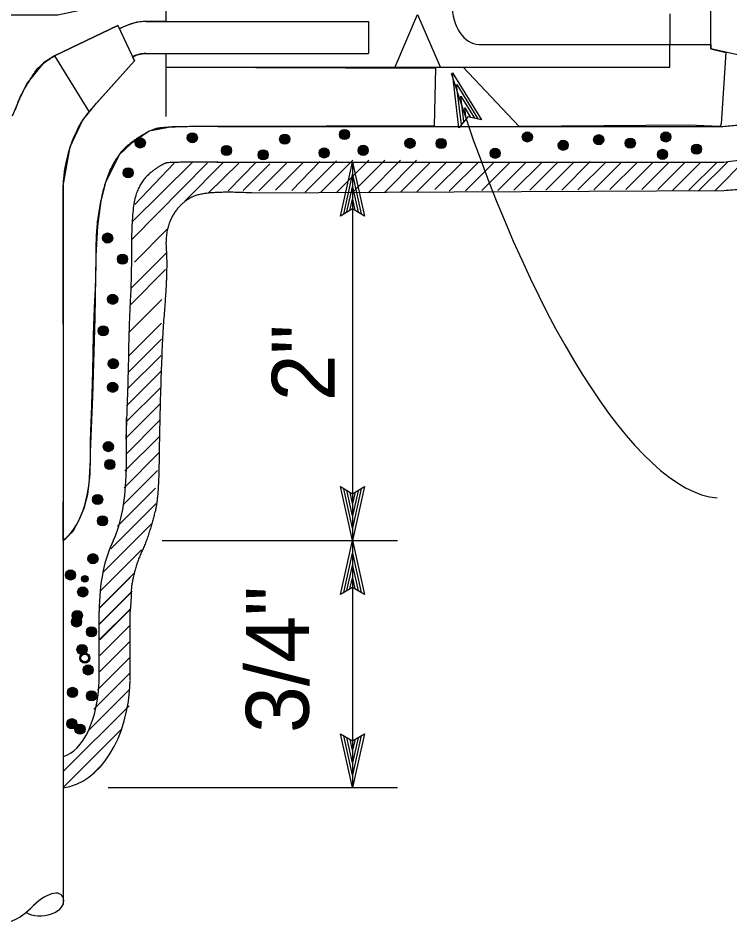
# Model space of a CAD drawing. Extents: x -893 to 867, y -474 to 712.
# Drawn here: x -391.4 to -312.3, y 136.4 to 237 of the extents above; entities that cross this region are included whole.
import ezdxf

# ---------------------------------------------------------------- set-up
doc = ezdxf.new("R2010")
doc.units = 0
for name, color, linetype in [('56 Stage 3 Anno', 7, 'Continuous'), ('57 Undefined', 7, 'Continuous'), ('59 Sndwall Anno', 7, 'Continuous'), ('60 Nongeo Data', 7, 'Continuous')]:
    doc.layers.add(name, color=color, linetype=linetype)

msp = doc.modelspace()

# ---------------------------------------------------------------- linework, layer by layer
at = {"layer": '56 Stage 3 Anno'}
for p, q in [((-342.42, 224.78), (-343.13, 230.89)), ((-343.13, 230.89), (-343.13, 230.89)), ((-343.13, 230.89), (-339.9, 225.66)), ((-342.15, 225.11), (-342.68, 229.59)), ((-342.67, 229.58), (-340.31, 225.77)), ((-341.89, 225.45), (-342.22, 228.28)), ((-342.22, 228.28), (-340.7, 225.82)), ((-341.62, 225.73), (-341.77, 226.98)), ((-341.77, 226.98), (-341.12, 225.92)), ((-341.42, 225.98), (-342.42, 224.78)), ((-339.9, 225.66), (-341.42, 225.98)), ((-339.9, 225.66), (-339.9, 225.66)), ((-342.42, 224.78), (-342.42, 224.78)), ((-355.59, 214.96), (-354.25, 220.96)), ((-354.25, 220.96), (-354.25, 178.88)), ((-354.25, 220.96), (-354.25, 220.96)), ((-354.25, 220.96), (-352.92, 214.96)), ((-355.23, 215.18), (-354.25, 219.58)), ((-354.25, 219.57), (-353.28, 215.2)), ((-354.87, 215.41), (-354.25, 218.2)), ((-354.25, 218.2), (-353.63, 215.38)), ((-354.53, 215.59), (-354.25, 216.82)), ((-354.25, 216.82), (-353.99, 215.61)), ((-354.25, 215.76), (-355.59, 214.96)), ((-352.92, 214.96), (-354.25, 215.76)), ((-355.59, 214.96), (-355.59, 214.96)), ((-352.92, 214.96), (-352.92, 214.96)), ((-354.25, 178.88), (-355.58, 184.88)), ((-355.58, 184.88), (-355.58, 184.88)), ((-355.58, 184.88), (-354.25, 184.08)), ((-354.25, 180.27), (-355.22, 184.64)), ((-354.25, 181.64), (-354.87, 184.47)), ((-354.25, 183.02), (-354.51, 184.23)), ((-354.25, 184.08), (-352.91, 184.88)), ((-352.91, 184.88), (-354.25, 178.88)), ((-353.27, 184.66), (-354.25, 180.26)), ((-353.63, 184.43), (-354.25, 181.64)), ((-353.97, 184.25), (-354.25, 183.02)), ((-352.91, 184.88), (-352.91, 184.88)), ((-375.41, 178.88), (-349.25, 178.88)), ((-355.59, 172.88), (-354.25, 178.88)), ((-354.25, 178.88), (-354.25, 151.42)), ((-354.25, 178.88), (-354.25, 178.88)), ((-354.25, 178.88), (-352.92, 172.88)), ((-354.25, 178.88), (-354.25, 178.88)), ((-355.23, 173.1), (-354.25, 177.5)), ((-354.25, 177.49), (-353.28, 173.11)), ((-354.87, 173.33), (-354.25, 176.12)), ((-354.25, 176.12), (-353.63, 173.29)), ((-354.53, 173.51), (-354.25, 174.73)), ((-354.25, 174.73), (-353.99, 173.53)), ((-354.25, 173.68), (-355.59, 172.88)), ((-352.92, 172.88), (-354.25, 173.68)), ((-355.59, 172.88), (-355.59, 172.88)), ((-352.92, 172.88), (-352.92, 172.88)), ((-354.25, 151.42), (-355.58, 157.42)), ((-355.58, 157.42), (-355.58, 157.42)), ((-355.58, 157.42), (-354.25, 156.62)), ((-354.25, 152.81), (-355.22, 157.19)), ((-354.25, 154.19), (-354.87, 157.01)), ((-354.25, 156.62), (-352.91, 157.42)), ((-352.91, 157.42), (-354.25, 151.42)), ((-353.27, 157.21), (-354.25, 152.8)), ((-353.63, 156.97), (-354.25, 154.19)), ((-352.91, 157.42), (-352.91, 157.42)), ((-354.25, 155.57), (-354.51, 156.78)), ((-353.97, 156.8), (-354.25, 155.57)), ((-381.4, 151.42), (-349.25, 151.42)), ((-354.25, 151.42), (-354.25, 151.42))]:
    msp.add_line(p, q, dxfattribs=at)
msp.add_ellipse((-327.73, 244.63), major_axis=(-15.99, 60.84), ratio=0.298222, start_param=1.72045, end_param=3.03611, dxfattribs=at)
at = {"layer": '59 Sndwall Anno'}
for centre, radius in [((-355.13, 224.03), 0.564), ((-355.13, 224.03), 0.497), ((-355.13, 224.03), 0.429), ((-355.13, 224.03), 0.361), ((-355.13, 224.03), 0.294), ((-334.82, 223.75), 0.564), ((-319.43, 223.75), 0.564), ((-377.83, 223.08), 0.564), ((-377.83, 223.08), 0.497), ((-377.83, 223.08), 0.429), ((-377.83, 223.08), 0.361), ((-377.83, 223.08), 0.294), ((-377.83, 223.08), 0.226), ((-372.05, 223.66), 0.564), ((-372.05, 223.66), 0.497), ((-372.05, 223.66), 0.429), ((-372.05, 223.66), 0.361), ((-372.05, 223.66), 0.294), ((-372.05, 223.66), 0.226), ((-372.05, 223.66), 0.158), ((-372.05, 223.66), 0.0677), ((-361.78, 223.5), 0.564), ((-361.78, 223.5), 0.497), ((-361.78, 223.5), 0.429), ((-361.78, 223.5), 0.361), ((-361.78, 223.5), 0.294), ((-361.78, 223.5), 0.226), ((-361.78, 223.5), 0.158), ((-361.78, 223.5), 0.0677), ((-355.13, 224.03), 0.226), ((-355.13, 224.03), 0.158), ((-355.13, 224.03), 0.0677), ((-347.86, 223.04), 0.564), ((-347.86, 223.04), 0.497), ((-347.86, 223.04), 0.429), ((-347.86, 223.04), 0.361), ((-347.86, 223.04), 0.294), ((-344.4, 223.03), 0.564), ((-344.4, 223.03), 0.497), ((-344.4, 223.03), 0.429), ((-344.4, 223.03), 0.361), ((-344.4, 223.03), 0.294), ((-334.82, 223.75), 0.497), ((-334.82, 223.75), 0.429), ((-334.82, 223.75), 0.361), ((-334.82, 223.75), 0.294), ((-334.82, 223.75), 0.226), ((-334.82, 223.75), 0.158), ((-334.82, 223.75), 0.0677), ((-330.83, 222.82), 0.564), ((-330.83, 222.82), 0.497), ((-326.89, 223.44), 0.564), ((-326.89, 223.44), 0.497), ((-326.89, 223.44), 0.429), ((-326.89, 223.44), 0.361), ((-326.89, 223.44), 0.294), ((-326.89, 223.44), 0.226), ((-326.89, 223.44), 0.158), ((-326.89, 223.44), 0.0677), ((-323.38, 223.05), 0.564), ((-323.38, 223.05), 0.497), ((-323.38, 223.05), 0.429), ((-323.38, 223.05), 0.361), ((-323.38, 223.05), 0.294), ((-323.38, 223.05), 0.226), ((-319.43, 223.75), 0.497), ((-319.43, 223.75), 0.429), ((-319.43, 223.75), 0.361), ((-319.43, 223.75), 0.294), ((-319.43, 223.75), 0.226), ((-319.43, 223.75), 0.158), ((-319.43, 223.75), 0.0677), ((-377.83, 223.08), 0.158), ((-377.83, 223.08), 0.0677), ((-368.26, 222.25), 0.564), ((-368.26, 222.25), 0.497), ((-368.26, 222.25), 0.429), ((-368.26, 222.25), 0.361), ((-368.26, 222.25), 0.294), ((-368.26, 222.25), 0.226), ((-368.26, 222.25), 0.158), ((-368.26, 222.25), 0.0677), ((-364.17, 221.76), 0.564), ((-357.4, 221.97), 0.564), ((-357.4, 221.97), 0.497), ((-357.4, 221.97), 0.429), ((-357.4, 221.97), 0.361), ((-353.07, 222.26), 0.564), ((-353.07, 222.26), 0.497), ((-353.07, 222.26), 0.429), ((-353.07, 222.26), 0.361), ((-353.07, 222.26), 0.294), ((-353.07, 222.26), 0.226), ((-353.07, 222.26), 0.158), ((-353.07, 222.26), 0.0677), ((-347.86, 223.04), 0.226), ((-347.86, 223.04), 0.158), ((-347.86, 223.04), 0.0677), ((-344.4, 223.03), 0.226), ((-344.4, 223.03), 0.158), ((-344.4, 223.03), 0.0677), ((-338.39, 221.93), 0.564), ((-338.39, 221.93), 0.497), ((-338.39, 221.93), 0.429), ((-338.39, 221.93), 0.361), ((-330.83, 222.82), 0.429), ((-330.83, 222.82), 0.361), ((-330.83, 222.82), 0.294), ((-330.83, 222.82), 0.226), ((-330.83, 222.82), 0.158), ((-330.83, 222.82), 0.0677), ((-323.38, 223.05), 0.158), ((-323.38, 223.05), 0.0677), ((-319.8, 221.81), 0.564), ((-319.8, 221.81), 0.497), ((-316.02, 222.4), 0.564), ((-316.02, 222.4), 0.497), ((-316.02, 222.4), 0.429), ((-316.02, 222.4), 0.361), ((-316.02, 222.4), 0.294), ((-316.02, 222.4), 0.226), ((-316.02, 222.4), 0.158), ((-316.02, 222.4), 0.0677), ((-364.17, 221.76), 0.497), ((-364.17, 221.76), 0.429), ((-364.17, 221.76), 0.361), ((-364.17, 221.76), 0.294), ((-364.17, 221.76), 0.226), ((-364.17, 221.76), 0.158), ((-364.17, 221.76), 0.0677), ((-357.4, 221.97), 0.294), ((-357.4, 221.97), 0.226), ((-357.4, 221.97), 0.158), ((-357.4, 221.97), 0.0677), ((-338.39, 221.93), 0.294), ((-338.39, 221.93), 0.226), ((-338.39, 221.93), 0.158), ((-338.39, 221.93), 0.0677), ((-319.8, 221.81), 0.429), ((-319.8, 221.81), 0.361), ((-319.8, 221.81), 0.294), ((-319.8, 221.81), 0.226), ((-319.8, 221.81), 0.158), ((-319.8, 221.81), 0.0677), ((-379.18, 219.77), 0.564), ((-379.18, 219.77), 0.497), ((-379.18, 219.77), 0.429), ((-379.18, 219.77), 0.361), ((-379.18, 219.77), 0.294), ((-379.18, 219.77), 0.226), ((-379.18, 219.77), 0.158), ((-379.18, 219.77), 0.0677), ((-381.46, 212.51), 0.564), ((-381.46, 212.51), 0.497), ((-381.46, 212.51), 0.429), ((-381.46, 212.51), 0.361), ((-381.46, 212.51), 0.294), ((-381.46, 212.51), 0.226), ((-381.46, 212.51), 0.158), ((-381.46, 212.51), 0.0677), ((-379.81, 210.16), 0.564), ((-379.81, 210.16), 0.497), ((-379.81, 210.16), 0.429), ((-379.81, 210.16), 0.361), ((-379.81, 210.16), 0.294), ((-379.81, 210.16), 0.226), ((-379.81, 210.16), 0.158), ((-379.81, 210.16), 0.0677), ((-380.9, 205.7), 0.564), ((-380.9, 205.7), 0.497), ((-380.9, 205.7), 0.429), ((-380.9, 205.7), 0.361), ((-380.9, 205.7), 0.294), ((-380.9, 205.7), 0.226), ((-380.9, 205.7), 0.158), ((-380.9, 205.7), 0.0677), ((-381.94, 202.19), 0.564), ((-381.94, 202.19), 0.497), ((-381.94, 202.19), 0.429), ((-381.94, 202.19), 0.361), ((-381.94, 202.19), 0.294), ((-381.94, 202.19), 0.226), ((-381.94, 202.19), 0.158), ((-381.94, 202.19), 0.0677), ((-380.83, 198.54), 0.564), ((-380.83, 198.54), 0.497), ((-380.83, 198.54), 0.429), ((-380.83, 198.54), 0.361), ((-380.83, 198.54), 0.294), ((-380.83, 198.54), 0.226), ((-380.83, 198.54), 0.158), ((-380.83, 198.54), 0.0677), ((-380.9, 195.92), 0.564), ((-380.9, 195.92), 0.497), ((-380.9, 195.92), 0.429), ((-380.9, 195.92), 0.361), ((-380.9, 195.92), 0.294), ((-380.9, 195.92), 0.226), ((-380.9, 195.92), 0.158), ((-380.9, 195.92), 0.0677), ((-381.38, 189.33), 0.564), ((-381.38, 189.33), 0.497), ((-381.38, 189.33), 0.429), ((-381.38, 189.33), 0.361), ((-381.38, 189.33), 0.294), ((-381.38, 189.33), 0.226), ((-381.38, 189.33), 0.158), ((-381.38, 189.33), 0.0677), ((-381.22, 187.34), 0.564), ((-381.22, 187.34), 0.497), ((-381.22, 187.34), 0.429), ((-381.22, 187.34), 0.361), ((-381.22, 187.34), 0.294), ((-381.22, 187.34), 0.226), ((-381.22, 187.34), 0.158), ((-381.22, 187.34), 0.0677), ((-382.57, 183.45), 0.564), ((-382.57, 183.45), 0.497), ((-382.57, 183.45), 0.429), ((-382.57, 183.45), 0.361), ((-382.57, 183.45), 0.294), ((-382.57, 183.45), 0.226), ((-382.57, 183.45), 0.158), ((-382.57, 183.45), 0.0677), ((-382.02, 181.07), 0.564), ((-382.02, 181.07), 0.497), ((-382.02, 181.07), 0.429), ((-382.02, 181.07), 0.361), ((-382.02, 181.07), 0.294), ((-382.02, 181.07), 0.226), ((-382.02, 181.07), 0.158), ((-382.02, 181.07), 0.0677), ((-383.09, 176.87), 0.564), ((-383.09, 176.87), 0.497), ((-383.09, 176.87), 0.429), ((-383.09, 176.87), 0.361), ((-383.09, 176.87), 0.294), ((-383.09, 176.87), 0.226), ((-383.09, 176.87), 0.158), ((-383.09, 176.87), 0.0677), ((-385.59, 175.06), 0.564), ((-385.59, 175.06), 0.497), ((-385.59, 175.06), 0.429), ((-385.59, 175.06), 0.361), ((-385.59, 175.06), 0.294), ((-385.59, 175.06), 0.226), ((-385.59, 175.06), 0.158), ((-385.59, 175.06), 0.0677), ((-384, 174.63), 0.361), ((-384, 174.63), 0.294), ((-384, 174.63), 0.226), ((-384, 174.63), 0.158), ((-384, 174.63), 0.0677), ((-384.23, 173.17), 0.564), ((-384.23, 173.17), 0.497), ((-384.23, 173.17), 0.429), ((-384.23, 173.17), 0.361), ((-384.23, 173.17), 0.294), ((-384.23, 173.17), 0.226), ((-384.23, 173.17), 0.158), ((-384.23, 173.17), 0.0677), ((-384.83, 170.55), 0.564), ((-384.83, 170.55), 0.497), ((-384.83, 170.55), 0.429), ((-384.91, 169.84), 0.564), ((-384.91, 169.84), 0.497), ((-384.91, 169.84), 0.429), ((-384.91, 169.84), 0.361), ((-384.91, 169.84), 0.294), ((-384.83, 170.55), 0.361), ((-384.83, 170.55), 0.294), ((-384.91, 169.84), 0.226), ((-384.91, 169.84), 0.158), ((-384.83, 170.55), 0.226), ((-384.83, 170.55), 0.158), ((-384.83, 170.55), 0.0677), ((-384.91, 169.84), 0.0677), ((-383.25, 168.74), 0.564), ((-383.25, 168.74), 0.497), ((-383.25, 168.74), 0.429), ((-383.25, 168.74), 0.361), ((-383.25, 168.74), 0.294), ((-383.25, 168.74), 0.226), ((-383.25, 168.74), 0.158), ((-383.25, 168.74), 0.0677), ((-384.3, 166.77), 0.564), ((-384.3, 166.77), 0.497), ((-384.3, 166.77), 0.429), ((-384.3, 166.77), 0.361), ((-384.3, 166.77), 0.294), ((-384.3, 166.77), 0.226), ((-384, 165.83), 0.564), ((-384, 165.83), 0.497), ((-384.3, 166.77), 0.158), ((-384, 165.83), 0.429), ((-384.3, 166.77), 0.0677), ((-383.62, 164.5), 0.564), ((-383.62, 164.5), 0.497), ((-383.62, 164.5), 0.429), ((-383.62, 164.5), 0.361), ((-383.62, 164.5), 0.294), ((-383.62, 164.5), 0.226), ((-383.62, 164.5), 0.158), ((-383.62, 164.5), 0.0677), ((-385.36, 162.01), 0.564), ((-385.36, 162.01), 0.497), ((-385.36, 162.01), 0.429), ((-385.36, 162.01), 0.361), ((-385.36, 162.01), 0.294), ((-385.36, 162.01), 0.226), ((-385.36, 162.01), 0.158), ((-385.36, 162.01), 0.0677), ((-383.25, 161.63), 0.564), ((-383.25, 161.63), 0.497), ((-383.25, 161.63), 0.429), ((-383.25, 161.63), 0.361), ((-383.25, 161.63), 0.294), ((-383.25, 161.63), 0.226), ((-383.25, 161.63), 0.158), ((-383.25, 161.63), 0.0677), ((-385.44, 158.53), 0.564), ((-385.44, 158.53), 0.497), ((-385.44, 158.53), 0.429), ((-385.44, 158.53), 0.361), ((-385.44, 158.53), 0.294), ((-385.44, 158.53), 0.226), ((-385.44, 158.53), 0.158), ((-385.44, 158.53), 0.0677), ((-384.53, 157.93), 0.564), ((-384.53, 157.93), 0.497), ((-384.53, 157.93), 0.429), ((-384.53, 157.93), 0.361), ((-384.53, 157.93), 0.294), ((-384.53, 157.93), 0.226), ((-384.53, 157.93), 0.158), ((-384.53, 157.93), 0.0677)]:
    msp.add_circle(centre, radius, dxfattribs=at)
at = {"layer": '60 Nongeo Data'}
for p, q in [((-374.99, 239.08), (-374.99, 236.58)), ((-349.51, 231.56), (-347.01, 237.37)), ((-347.01, 237.37), (-344.51, 231.56)), ((-318.99, 237.42), (-318.99, 234.04)), ((-314.43, 233.54), (-314.43, 237.92)), ((-377.17, 236.58), (-352.49, 236.58)), ((-352.49, 236.58), (-352.49, 233.01)), ((-387.35, 232.76), (-380.33, 236.13)), ((-380.33, 236.13), (-378.47, 232.21)), ((-340.2, 234.04), (-314.43, 234.04)), ((-306.93, 231.82), (-314.43, 233.54)), ((-387.35, 232.76), (-383.56, 226.56)), ((-377.22, 233.01), (-352.49, 233.01)), ((-374.99, 233.01), (-374.99, 226.01)), ((-383.56, 226.55), (-378.47, 232.21)), ((-374.99, 231.52), (-318.99, 231.52)), ((-369.23, 224.92), (-313.32, 224.91)), ((-378.75, 212.39), (-370.38, 220.88)), ((-378.73, 214.3), (-372.05, 220.92)), ((-378.43, 216.25), (-374.05, 220.84)), ((-372.89, 216.61), (-368.57, 220.93)), ((-370.29, 217.5), (-366.88, 220.85)), ((-369.34, 220.96), (-312.97, 220.96)), ((-368.08, 217.75), (-364.97, 220.94)), ((-366.4, 217.79), (-363.44, 220.75)), ((-364.67, 217.75), (-361.59, 220.84)), ((-362.79, 217.84), (-359.74, 220.92)), ((-360.99, 217.79), (-357.88, 221.01)), ((-359.51, 217.61), (-356.03, 221.09)), ((-357.79, 217.57), (-354.2, 221.16)), ((-356.07, 217.52), (-352.43, 221.16)), ((-354.3, 217.52), (-350.66, 221.16)), ((-352.5, 217.55), (-348.9, 221.16)), ((-350.7, 217.59), (-347.13, 221.15)), ((-348.9, 217.62), (-345.61, 220.91)), ((-347.09, 217.66), (-343.78, 220.97)), ((-345.09, 217.89), (-341.99, 220.99)), ((-343.49, 217.72), (-340.22, 220.99)), ((-341.69, 217.76), (-338.48, 220.97)), ((-339.88, 217.79), (-336.77, 220.91)), ((-338.1, 217.81), (-335.03, 220.88)), ((-336.32, 217.82), (-333.22, 220.92)), ((-334.54, 217.83), (-331.47, 220.91)), ((-332.76, 217.84), (-329.67, 220.94)), ((-330.98, 217.85), (-327.83, 221.01)), ((-329.21, 217.87), (-326.07, 221)), ((-327.43, 217.88), (-324.35, 220.95)), ((-325.65, 217.89), (-322.67, 220.87)), ((-323.87, 217.9), (-320.88, 220.89)), ((-322.09, 217.91), (-319.1, 220.9)), ((-320.31, 217.92), (-317.31, 220.92)), ((-318.71, 217.76), (-315.53, 220.94)), ((-316.86, 217.85), (-313.74, 220.96)), ((-315.82, 217.72), (-312.51, 221.03)), ((-314, 217.77), (-310.53, 221.24)), ((-386.4, 218.3), (-386.4, 138.43)), ((-365.47, 217.52), (-312.97, 217.8)), ((-378.48, 209.84), (-374.79, 213.53)), ((-378.88, 206.91), (-374.89, 210.9)), ((-378.93, 205.09), (-375.03, 209)), ((-379.11, 202.01), (-375.43, 205.69)), ((-379.15, 199.37), (-375.47, 203.06)), ((-379.22, 197.54), (-375.49, 201.26)), ((-379.29, 195.7), (-375.52, 199.47)), ((-379.36, 193.86), (-375.55, 197.67)), ((-379.39, 192.07), (-375.58, 195.87)), ((-379.4, 190.29), (-375.62, 194.07)), ((-379.45, 188.47), (-375.65, 192.27)), ((-379.4, 192.48), (-379.4, 186.57)), ((-383.39, 190.3), (-383.39, 187.22)), ((-379.54, 186.62), (-375.69, 190.46)), ((-379.62, 184.76), (-375.72, 188.66)), ((-379.71, 182.91), (-375.92, 186.69)), ((-380.35, 180.49), (-376.14, 184.7)), ((-381.12, 177.96), (-376.06, 183.02)), ((-381.94, 175.37), (-376.58, 180.73)), ((-382.2, 173.35), (-377.68, 177.86)), ((-382.36, 171.41), (-378.52, 175.26)), ((-382.4, 171.34), (-378.96, 174.78)), ((-382.37, 169.64), (-378.73, 173.27)), ((-382.37, 169.6), (-378.96, 173.01)), ((-382.4, 163.37), (-382.4, 171)), ((-382.34, 167.86), (-378.96, 171.24)), ((-382.33, 167.91), (-378.93, 171.31)), ((-378.96, 163.37), (-378.96, 171)), ((-382.31, 166.12), (-378.96, 169.47)), ((-382.37, 164.29), (-378.96, 167.7)), ((-382.59, 162.3), (-378.96, 165.94)), ((-382.98, 160.15), (-378.96, 164.17)), ((-383.6, 157.76), (-378.99, 162.36)), ((-386.39, 153.2), (-379.07, 160.52)), ((-386.4, 151.42), (-379.95, 157.87)), ((-383.31, 152.74), (-382.32, 153.74)), ((-389.98, 138.04), (-389.98, 138.04))]:
    msp.add_line(p, q, dxfattribs=at)
msp.add_lwpolyline([(-418.41, 237.33), (-386.99, 237.33), (-379.49, 238.92), (-379.49, 239.84), (-374.99, 239.84), (-374.99, 236.58), (-377.17, 236.58), (-378.2, 236.5), (-379.12, 236.21), (-380.14, 235.79), (-380.33, 236.13), (-387.35, 232.76), (-388.6, 231.98), (-390.45, 229.7), (-391.27, 227.98), (-392.06, 226.05)], dxfattribs=at)
for points in [[(-312.75, 233.15), (-313.28, 225.19), (-313.41, 224.91), (-316.91, 225.04), (-335.74, 224.9), (-341.95, 231.52), (-318.99, 231.52), (-318.99, 234.04), (-314.43, 234.04), (-314.43, 233.54)], [(-378.47, 232.21), (-378.47, 232.21), (-378.65, 232.63), (-378.41, 232.79), (-378.02, 232.91), (-377.64, 232.98), (-377.22, 233.01), (-375.46, 233.01), (-374.99, 233.01), (-374.99, 231.52), (-345.02, 231.38), (-345.18, 225), (-369.23, 224.92), (-374.27, 224.86), (-376.85, 224.39), (-378.84, 223.03), (-380.17, 221.77), (-381.71, 218.68), (-382.2, 216.66), (-382.6, 213.85), (-382.76, 210.48), (-382.87, 203.59), (-383.13, 194.86), (-383.39, 188.76), (-383.44, 186.27), (-383.69, 184.02), (-384.12, 182.44), (-384.65, 181.15), (-385.33, 179.91), (-386.4, 178.88), (-386.36, 187.53), (-386.4, 218.3), (-385.63, 222.65), (-384.27, 225.59), (-382.7, 227.52)]]:
    msp.add_lwpolyline(points, close=True, dxfattribs=at)
for centre, major_axis, ratio, start_param, end_param in [((-340.2, 238.51), (0, -4.47), 0.671056, 3.141593, 6.283185), ((-378.84, 234.69), (3.08, 1.27), 0.457299, 0.823148, 1.782665), ((-378.26, 231.85), (1.89, 0.78), 0.457299, 0.816104, 1.613705), ((-383.19, 221.41), (-1.91, -6.32), 0.408044, 3.893919, 5.346355), ((-387.82, 186.96), (0.18, 8.63), 0.510771, 3.510146, 4.756147), ((-382.74, 185.51), (0.4, 8.76), 0.377118, 3.870445, 4.850623), ((-379.07, 171.95), (0.4, 8.76), 0.377118, 0.677361, 1.695929), ((-386.81, 163.46), (0.26, 12.07), 0.650267, 3.226123, 4.712383), ((-386.81, 163.46), (0.18, 8.63), 0.510771, 3.279811, 4.712383), ((-389.13, 136.46), (2.5, 3.05), 0.426388, 5.997928, 7.679585), ((-388.7, 138.65), (-2.37, -0.29), 0.619966, 0.628146, 3.246086), ((-390.67, 139.9), (2.63, 3.21), 0.426388, 2.861768, 4.467143)]:
    msp.add_ellipse(centre, major_axis=major_axis, ratio=ratio, start_param=start_param, end_param=end_param, dxfattribs=at)
msp.add_spline([(-391.69, 226.81), (-391.27, 227.98), (-390.02, 230.19), (-389.2, 231.38), (-387.35, 232.76)], degree=3, dxfattribs=at)
for points, degree in [([(-313.32, 224.91), (-308.53, 225.32), (-302.03, 225.63), (-299.04, 228.11), (-294.39, 229.11), (-288.33, 229.26), (-279.85, 229.14)], 2), ([(-369.23, 224.92), (-374.73, 224.91), (-376.98, 224.51), (-380.89, 221.57), (-382.75, 215), (-382.77, 208.11), (-383.05, 203.1), (-383.16, 196.24), (-383.39, 190.3)], 2), ([(-312.97, 220.96), (-309.07, 221.43), (-305.61, 221.4), (-302.61, 222.47), (-299.66, 223.3), (-296.82, 224.12)], 3), ([(-369.22, 220.96), (-374.38, 220.95), (-375.36, 220.78), (-377.63, 219.07), (-378.79, 216.17), (-378.81, 208.02), (-379.09, 202.99), (-379.2, 196.14), (-379.44, 190.14)], 2), ([(-312.97, 217.8), (-308.07, 218.21), (-304.39, 218.34), (-301.05, 219.47), (-295.53, 221.19)], 2), ([(-365.47, 217.52), (-370.71, 217.81), (-373.57, 216.28), (-375.11, 213.29), (-374.78, 208.98), (-375.58, 199.22), (-375.77, 186.4)], 2), ([(-375.77, 186.4), (-375.86, 183.39), (-376.45, 181.1), (-377.17, 178.71), (-378.15, 176.65), (-378.83, 173.99), (-378.83, 172.64), (-378.96, 171)], 2)]:
    msp.add_open_spline(points, degree=degree, dxfattribs=at)

# ---------------------------------------------------------------- texts
at = {"layer": '57 Undefined'}
for s, p in [('2"', (-356.22, 194.38)), ('3/4"', (-359.1, 157.49))]:
    msp.add_text(s, height=7, rotation=90, dxfattribs=at).set_placement(p)

doc.saveas('drawing.dxf')
